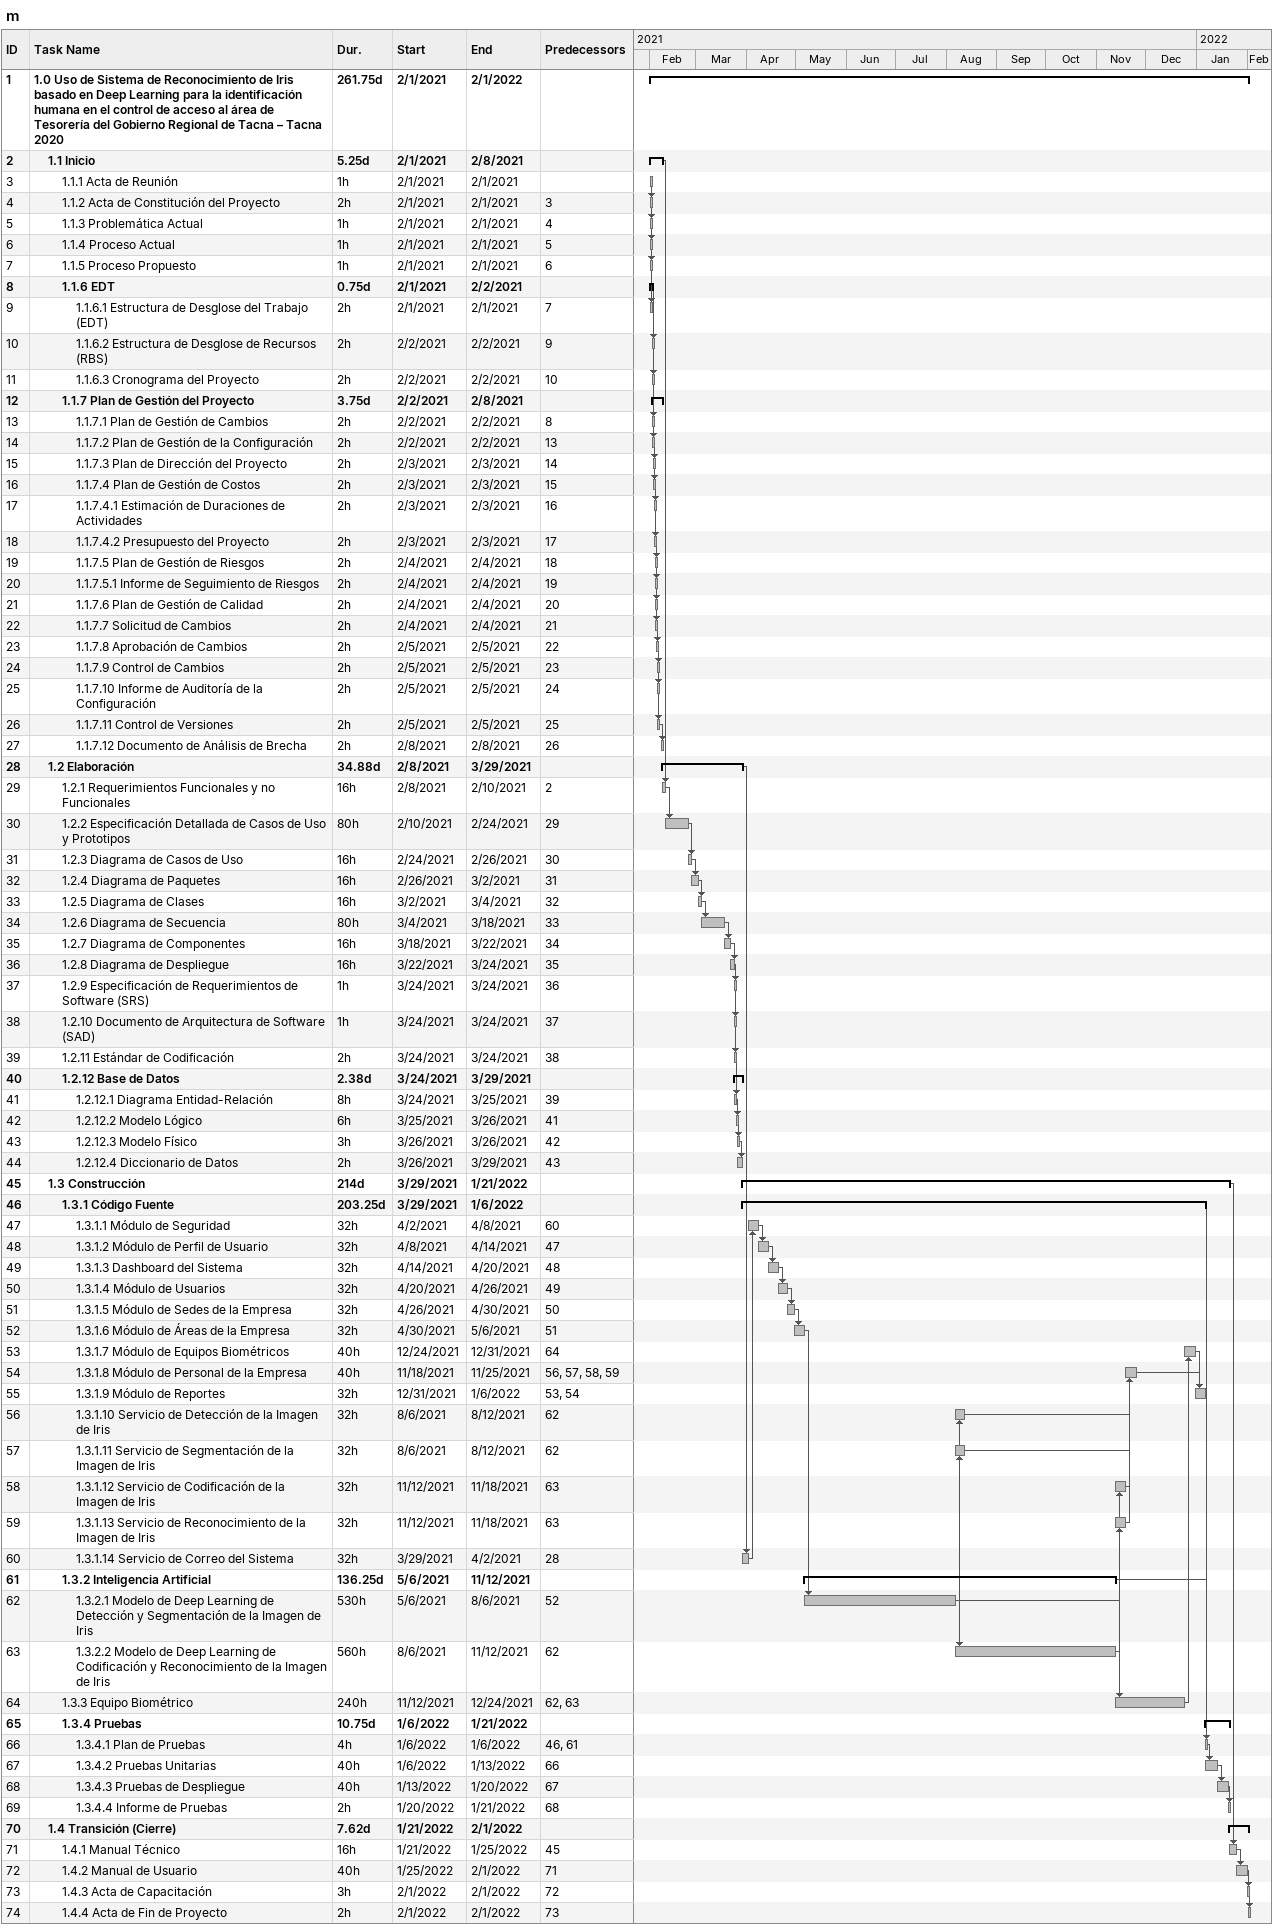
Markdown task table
m

| ID | Level | Task | Duration | Start | Finish | Predecessors |
|---|---|---|---|---|---|---|
| 1 | 1 | **1.0 Uso de Sistema de Reconocimiento de Iris basado en Deep Learning para la identificación humana en el control de acceso al área de Tesorería del Gobierno Regional de Tacna – Tacna 2020** | 261.75d | 2021-02-01 | 2022-02-01 |  |
| 2 | 2 | **1.1 Inicio** | 5.25d | 2021-02-01 | 2021-02-08 |  |
| 3 | 3 | 1.1.1 Acta de Reunión | 1h | 2021-02-01 | 2021-02-01 |  |
| 4 | 3 | 1.1.2 Acta de Constitución del Proyecto | 2h | 2021-02-01 | 2021-02-01 | 3 |
| 5 | 3 | 1.1.3 Problemática Actual | 1h | 2021-02-01 | 2021-02-01 | 4 |
| 6 | 3 | 1.1.4 Proceso Actual | 1h | 2021-02-01 | 2021-02-01 | 5 |
| 7 | 3 | 1.1.5 Proceso Propuesto | 1h | 2021-02-01 | 2021-02-01 | 6 |
| 8 | 3 | **1.1.6 EDT** | 0.75d | 2021-02-01 | 2021-02-02 |  |
| 9 | 4 | 1.1.6.1 Estructura de Desglose del Trabajo (EDT) | 2h | 2021-02-01 | 2021-02-01 | 7 |
| 10 | 4 | 1.1.6.2 Estructura de Desglose de Recursos (RBS) | 2h | 2021-02-02 | 2021-02-02 | 9 |
| 11 | 4 | 1.1.6.3 Cronograma del Proyecto | 2h | 2021-02-02 | 2021-02-02 | 10 |
| 12 | 3 | **1.1.7 Plan de Gestión del Proyecto** | 3.75d | 2021-02-02 | 2021-02-08 |  |
| 13 | 4 | 1.1.7.1 Plan de Gestión de Cambios | 2h | 2021-02-02 | 2021-02-02 | 8 |
| 14 | 4 | 1.1.7.2 Plan de Gestión de la Configuración | 2h | 2021-02-02 | 2021-02-02 | 13 |
| 15 | 4 | 1.1.7.3 Plan de Dirección del Proyecto | 2h | 2021-02-03 | 2021-02-03 | 14 |
| 16 | 4 | 1.1.7.4 Plan de Gestión de Costos | 2h | 2021-02-03 | 2021-02-03 | 15 |
| 17 | 4 | 1.1.7.4.1 Estimación de Duraciones de Actividades | 2h | 2021-02-03 | 2021-02-03 | 16 |
| 18 | 4 | 1.1.7.4.2 Presupuesto del Proyecto | 2h | 2021-02-03 | 2021-02-03 | 17 |
| 19 | 4 | 1.1.7.5 Plan de Gestión de Riesgos | 2h | 2021-02-04 | 2021-02-04 | 18 |
| 20 | 4 | 1.1.7.5.1 Informe de Seguimiento de Riesgos | 2h | 2021-02-04 | 2021-02-04 | 19 |
| 21 | 4 | 1.1.7.6 Plan de Gestión de Calidad | 2h | 2021-02-04 | 2021-02-04 | 20 |
| 22 | 4 | 1.1.7.7 Solicitud de Cambios | 2h | 2021-02-04 | 2021-02-04 | 21 |
| 23 | 4 | 1.1.7.8 Aprobación de Cambios | 2h | 2021-02-05 | 2021-02-05 | 22 |
| 24 | 4 | 1.1.7.9 Control de Cambios | 2h | 2021-02-05 | 2021-02-05 | 23 |
| 25 | 4 | 1.1.7.10 Informe de Auditoría de la Configuración | 2h | 2021-02-05 | 2021-02-05 | 24 |
| 26 | 4 | 1.1.7.11 Control de Versiones | 2h | 2021-02-05 | 2021-02-05 | 25 |
| 27 | 4 | 1.1.7.12 Documento de Análisis de Brecha | 2h | 2021-02-08 | 2021-02-08 | 26 |
| 28 | 2 | **1.2 Elaboración** | 34.88d | 2021-02-08 | 2021-03-29 |  |
| 29 | 3 | 1.2.1 Requerimientos Funcionales y no Funcionales | 16h | 2021-02-08 | 2021-02-10 | 2 |
| 30 | 3 | 1.2.2 Especificación Detallada de Casos de Uso y Prototipos | 80h | 2021-02-10 | 2021-02-24 | 29 |
| 31 | 3 | 1.2.3 Diagrama de Casos de Uso | 16h | 2021-02-24 | 2021-02-26 | 30 |
| 32 | 3 | 1.2.4 Diagrama de Paquetes | 16h | 2021-02-26 | 2021-03-02 | 31 |
| 33 | 3 | 1.2.5 Diagrama de Clases | 16h | 2021-03-02 | 2021-03-04 | 32 |
| 34 | 3 | 1.2.6 Diagrama de Secuencia | 80h | 2021-03-04 | 2021-03-18 | 33 |
| 35 | 3 | 1.2.7 Diagrama de Componentes | 16h | 2021-03-18 | 2021-03-22 | 34 |
| 36 | 3 | 1.2.8 Diagrama de Despliegue | 16h | 2021-03-22 | 2021-03-24 | 35 |
| 37 | 3 | 1.2.9 Especificación de Requerimientos de Software (SRS) | 1h | 2021-03-24 | 2021-03-24 | 36 |
| 38 | 3 | 1.2.10 Documento de Arquitectura de Software (SAD) | 1h | 2021-03-24 | 2021-03-24 | 37 |
| 39 | 3 | 1.2.11 Estándar de Codificación | 2h | 2021-03-24 | 2021-03-24 | 38 |
| 40 | 3 | **1.2.12 Base de Datos** | 2.38d | 2021-03-24 | 2021-03-29 |  |
| 41 | 4 | 1.2.12.1 Diagrama Entidad-Relación | 8h | 2021-03-24 | 2021-03-25 | 39 |
| 42 | 4 | 1.2.12.2 Modelo Lógico | 6h | 2021-03-25 | 2021-03-26 | 41 |
| 43 | 4 | 1.2.12.3 Modelo Físico | 3h | 2021-03-26 | 2021-03-26 | 42 |
| 44 | 4 | 1.2.12.4 Diccionario de Datos | 2h | 2021-03-26 | 2021-03-29 | 43 |
| 45 | 2 | **1.3 Construcción** | 214d | 2021-03-29 | 2022-01-21 |  |
| 46 | 3 | **1.3.1 Código Fuente** | 203.25d | 2021-03-29 | 2022-01-06 |  |
| 47 | 4 | 1.3.1.1 Módulo de Seguridad | 32h | 2021-04-02 | 2021-04-08 | 60 |
| 48 | 4 | 1.3.1.2 Módulo de Perfil de Usuario | 32h | 2021-04-08 | 2021-04-14 | 47 |
| 49 | 4 | 1.3.1.3 Dashboard del Sistema | 32h | 2021-04-14 | 2021-04-20 | 48 |
| 50 | 4 | 1.3.1.4 Módulo de Usuarios | 32h | 2021-04-20 | 2021-04-26 | 49 |
| 51 | 4 | 1.3.1.5 Módulo de Sedes de la Empresa | 32h | 2021-04-26 | 2021-04-30 | 50 |
| 52 | 4 | 1.3.1.6 Módulo de Áreas de la Empresa | 32h | 2021-04-30 | 2021-05-06 | 51 |
| 53 | 4 | 1.3.1.7 Módulo de Equipos Biométricos | 40h | 2021-12-24 | 2021-12-31 | 64 |
| 54 | 4 | 1.3.1.8 Módulo de Personal de la Empresa | 40h | 2021-11-18 | 2021-11-25 | 56, 57, 58, 59 |
| 55 | 4 | 1.3.1.9 Módulo de Reportes | 32h | 2021-12-31 | 2022-01-06 | 53, 54 |
| 56 | 4 | 1.3.1.10 Servicio de Detección de la Imagen de Iris | 32h | 2021-08-06 | 2021-08-12 | 62 |
| 57 | 4 | 1.3.1.11 Servicio de Segmentación de la Imagen de Iris | 32h | 2021-08-06 | 2021-08-12 | 62 |
| 58 | 4 | 1.3.1.12 Servicio de Codificación de la Imagen de Iris | 32h | 2021-11-12 | 2021-11-18 | 63 |
| 59 | 4 | 1.3.1.13 Servicio de Reconocimiento de la Imagen de Iris | 32h | 2021-11-12 | 2021-11-18 | 63 |
| 60 | 4 | 1.3.1.14 Servicio de Correo del Sistema | 32h | 2021-03-29 | 2021-04-02 | 28 |
| 61 | 3 | **1.3.2 Inteligencia Artificial** | 136.25d | 2021-05-06 | 2021-11-12 |  |
| 62 | 4 | 1.3.2.1 Modelo de Deep Learning de Detección y Segmentación de la Imagen de Iris | 530h | 2021-05-06 | 2021-08-06 | 52 |
| 63 | 4 | 1.3.2.2 Modelo de Deep Learning de Codificación y Reconocimiento de la Imagen de Iris | 560h | 2021-08-06 | 2021-11-12 | 62 |
| 64 | 3 | 1.3.3 Equipo Biométrico | 240h | 2021-11-12 | 2021-12-24 | 62, 63 |
| 65 | 3 | **1.3.4 Pruebas** | 10.75d | 2022-01-06 | 2022-01-21 |  |
| 66 | 4 | 1.3.4.1 Plan de Pruebas | 4h | 2022-01-06 | 2022-01-06 | 46, 61 |
| 67 | 4 | 1.3.4.2 Pruebas Unitarias | 40h | 2022-01-06 | 2022-01-13 | 66 |
| 68 | 4 | 1.3.4.3 Pruebas de Despliegue | 40h | 2022-01-13 | 2022-01-20 | 67 |
| 69 | 4 | 1.3.4.4 Informe de Pruebas | 2h | 2022-01-20 | 2022-01-21 | 68 |
| 70 | 2 | **1.4 Transición (Cierre)** | 7.62d | 2022-01-21 | 2022-02-01 |  |
| 71 | 3 | 1.4.1 Manual Técnico | 16h | 2022-01-21 | 2022-01-25 | 45 |
| 72 | 3 | 1.4.2 Manual de Usuario | 40h | 2022-01-25 | 2022-02-01 | 71 |
| 73 | 3 | 1.4.3 Acta de Capacitación | 3h | 2022-02-01 | 2022-02-01 | 72 |
| 74 | 3 | 1.4.4 Acta de Fin de Proyecto | 2h | 2022-02-01 | 2022-02-01 | 73 |
